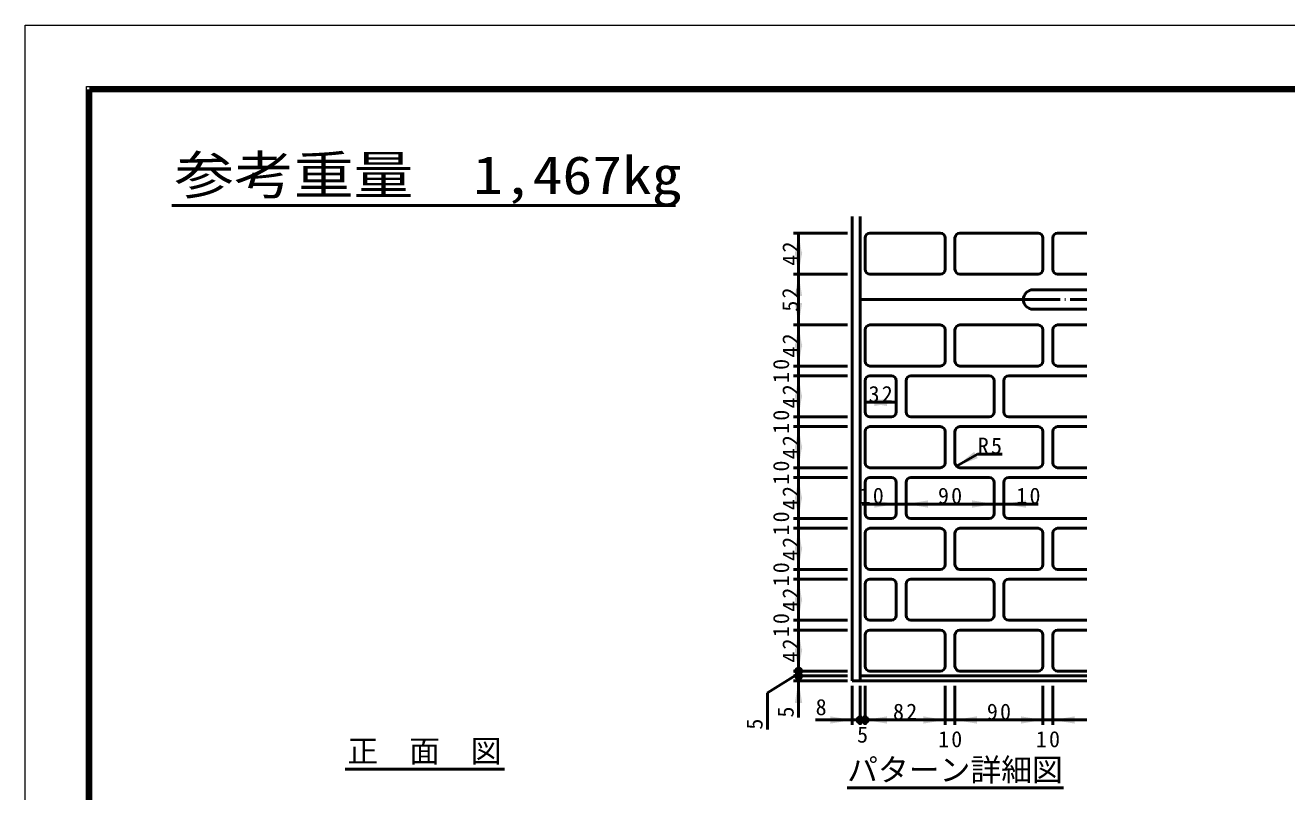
# Model space of a CAD drawing. Units: millimetres, scale not verified. Extents: x -2102 to 2102, y -1485 to 1485.
# Drawn here: x -2102 to -38, y 231 to 1485 of the extents above; entities that cross this region are included whole.
import ezdxf
from ezdxf.enums import TextEntityAlignment as Align

# ---------------------------------------------------------------- set-up
doc = ezdxf.new("R2010")
doc.units = ezdxf.units.MM
doc.header["$LTSCALE"] = 5
doc.linetypes.add('LONG_DASHED_DOTTED', pattern=[15.25, 12, -1.5, 0.25, -1.5])
for name, color, linetype, lineweight in [('0-0_V-nasSTD', 7, 'Continuous', 35), ('0-1_96', 7, 'Continuous', 50), ('0-2_0', 7, 'Continuous', 35)]:
    doc.layers.add(name, color=color, linetype=linetype, lineweight=lineweight)
doc.styles.add('ＭＳ ゴシック', font='')
doc.styles.get('ＭＳ ゴシック').set_extended_font_data('MS Gothic')

msp = doc.modelspace()

# ---------------------------------------------------------------- linework, layer by layer
at = {"layer": '0-0_V-nasSTD', "linetype": 'LONG_DASHED_DOTTED', "lineweight": 50}
msp.add_line((-469.166, 1036.127), (-365.166, 1036.127), dxfattribs=at)
at = {"layer": '0-0_V-nasSTD', "lineweight": 18}
for points in [[(-2102.5, -1485), (-2102.5, 1485), (2102.5, 1485), (2102.5, -1485)], [(-2002.5, -1385), (-2002.5, 1385), (2002.5, 1385), (2002.5, -1385)]]:
    msp.add_lwpolyline(points, close=True, dxfattribs=at)
at = {"layer": '0-0_V-nasSTD', "lineweight": 100}
msp.add_lwpolyline([(-1997.5, 1380), (-1997.5, -1380), (1997.5, -1380), (1997.5, 1380)], close=True, dxfattribs=at)
at = {"layer": '0-0_V-nasSTD', "lineweight": 50}
for centre in [(-837.166, 428.127), (-837.166, 420.127), (-736.366, 348.127), (-728.366, 348.127)]:
    msp.add_circle(centre, 5, dxfattribs=at)
at = {"layer": '0-0_V-nasSTD'}
for points in [[(-843.166, 1108.927), (-837.166, 1144.927), (-831.166, 1108.927)], [(-843.166, 1113.727), (-837.166, 1077.727), (-831.166, 1113.727)], [(-843.166, 1041.727), (-837.166, 1077.727), (-831.166, 1041.727)], [(-843.166, 1030.527), (-837.166, 994.527), (-831.166, 1030.527)], [(-843.166, 958.527), (-837.166, 994.527), (-831.166, 958.527)], [(-843.166, 963.327), (-837.166, 927.327), (-831.166, 963.327)], [(-843.166, 875.327), (-837.166, 911.327), (-831.166, 875.327)], [(-843.166, 880.127), (-837.166, 844.127), (-831.166, 880.127)], [(-728.366, 867.92), (-692.366, 861.92), (-692.366, 873.92)], [(-713.166, 861.92), (-713.166, 873.92), (-677.166, 867.92)], [(-843.166, 792.127), (-837.166, 828.127), (-831.166, 792.127)], [(-843.166, 796.927), (-837.166, 760.927), (-831.166, 796.927)], [(-577.98, 763.757), (-549.803, 786.953), (-543.803, 776.56)], [(-843.166, 708.927), (-837.166, 744.927), (-831.166, 708.927)], [(-843.166, 713.727), (-837.166, 677.727), (-831.166, 713.727)], [(-713.166, 695.52), (-713.166, 707.52), (-677.166, 701.52)], [(-661.166, 701.52), (-625.166, 695.52), (-625.166, 707.52)], [(-553.166, 695.52), (-553.166, 707.52), (-517.166, 701.52)], [(-501.166, 701.52), (-465.166, 695.52), (-465.166, 707.52)], [(-843.166, 625.727), (-837.166, 661.727), (-831.166, 625.727)], [(-843.166, 630.527), (-837.166, 594.527), (-831.166, 630.527)], [(-843.166, 542.527), (-837.166, 578.527), (-831.166, 542.527)], [(-843.166, 547.327), (-837.166, 511.327), (-831.166, 547.327)], [(-843.166, 459.327), (-837.166, 495.327), (-831.166, 459.327)], [(-843.166, 464.127), (-837.166, 428.127), (-831.166, 464.127)], [(-843.166, 376.127), (-837.166, 412.127), (-831.166, 376.127)], [(-785.166, 342.127), (-785.166, 354.127), (-749.166, 348.127)], [(-728.366, 348.127), (-692.366, 342.127), (-692.366, 354.127)], [(-633.166, 342.127), (-633.166, 354.127), (-597.166, 348.127)], [(-581.166, 348.127), (-545.166, 342.127), (-545.166, 354.127)], [(-473.166, 342.127), (-473.166, 354.127), (-437.166, 348.127)], [(-421.166, 348.127), (-385.166, 342.127), (-385.166, 354.127)]]:
    msp.add_solid(points, dxfattribs=at)
at = {"layer": '0-1_96'}
for p, q in [((-749.166, 412.127), (-749.166, 1172.127)), ((-736.366, 412.127), (-736.366, 1172.127)), ((-728.366, 1136.927), (-728.366, 1085.727)), ((-605.166, 1144.927), (-720.366, 1144.927)), ((-597.166, 1085.727), (-597.166, 1136.927)), ((-581.166, 1136.927), (-581.166, 1085.727)), ((-445.166, 1144.927), (-573.166, 1144.927)), ((-437.166, 1085.727), (-437.166, 1136.927)), ((-421.166, 1136.927), (-421.166, 1085.727)), ((-413.166, 1144.927), (-365.166, 1144.927)), ((-720.366, 1077.727), (-605.166, 1077.727)), ((-573.166, 1077.727), (-445.166, 1077.727)), ((-413.166, 1077.727), (-365.166, 1077.727)), ((-736.366, 1036.127), (-469.166, 1036.127)), ((-453.166, 1052.127), (-365.166, 1052.127)), ((-453.166, 1020.127), (-365.166, 1020.127)), ((-720.366, 994.527), (-605.166, 994.527)), ((-573.166, 994.527), (-445.166, 994.527)), ((-413.166, 994.527), (-365.166, 994.527)), ((-728.366, 935.327), (-728.366, 986.527)), ((-597.166, 986.527), (-597.166, 935.327)), ((-581.166, 935.327), (-581.166, 986.527)), ((-437.166, 986.527), (-437.166, 935.327)), ((-421.166, 935.327), (-421.166, 986.527)), ((-605.166, 927.327), (-720.366, 927.327)), ((-685.166, 911.327), (-720.366, 911.327)), ((-525.166, 911.327), (-653.166, 911.327)), ((-445.166, 927.327), (-573.166, 927.327)), ((-493.166, 911.327), (-365.166, 911.327)), ((-413.166, 927.327), (-365.166, 927.327)), ((-728.366, 903.327), (-728.366, 852.127)), ((-677.166, 852.127), (-677.166, 903.327)), ((-661.166, 903.327), (-661.166, 852.127)), ((-517.166, 852.127), (-517.166, 903.327)), ((-501.166, 903.327), (-501.166, 852.127)), ((-720.366, 844.127), (-685.166, 844.127)), ((-605.166, 828.127), (-720.366, 828.127)), ((-653.166, 844.127), (-525.166, 844.127)), ((-445.166, 828.127), (-573.166, 828.127)), ((-493.166, 844.127), (-365.166, 844.127)), ((-413.166, 828.127), (-365.166, 828.127)), ((-728.366, 820.127), (-728.366, 768.927)), ((-597.166, 768.927), (-597.166, 820.127)), ((-581.166, 820.127), (-581.166, 768.927)), ((-437.166, 768.927), (-437.166, 820.127)), ((-421.166, 820.127), (-421.166, 768.927)), ((-720.366, 760.927), (-605.166, 760.927)), ((-685.166, 744.927), (-720.366, 744.927)), ((-525.166, 744.927), (-653.166, 744.927)), ((-573.166, 760.927), (-445.166, 760.927)), ((-493.166, 744.927), (-365.166, 744.927)), ((-413.166, 760.927), (-365.166, 760.927)), ((-728.366, 736.927), (-728.366, 685.727)), ((-677.166, 685.727), (-677.166, 736.927)), ((-661.166, 736.927), (-661.166, 685.727)), ((-517.166, 685.727), (-517.166, 736.927)), ((-501.166, 736.927), (-501.166, 685.727)), ((-720.366, 677.727), (-685.166, 677.727)), ((-605.166, 661.727), (-720.366, 661.727)), ((-653.166, 677.727), (-525.166, 677.727)), ((-445.166, 661.727), (-573.166, 661.727)), ((-493.166, 677.727), (-365.166, 677.727)), ((-413.166, 661.727), (-365.166, 661.727)), ((-728.366, 653.727), (-728.366, 602.527)), ((-597.166, 602.527), (-597.166, 653.727)), ((-581.166, 653.727), (-581.166, 602.527)), ((-437.166, 602.527), (-437.166, 653.727)), ((-421.166, 653.727), (-421.166, 602.527)), ((-720.366, 594.527), (-605.166, 594.527)), ((-685.166, 578.527), (-720.366, 578.527)), ((-525.166, 578.527), (-653.166, 578.527)), ((-573.166, 594.527), (-445.166, 594.527)), ((-493.166, 578.527), (-365.166, 578.527)), ((-413.166, 594.527), (-365.166, 594.527)), ((-728.366, 570.527), (-728.366, 519.327)), ((-677.166, 519.327), (-677.166, 570.527)), ((-661.166, 570.527), (-661.166, 519.327)), ((-517.166, 519.327), (-517.166, 570.527)), ((-501.166, 570.527), (-501.166, 519.327)), ((-720.366, 511.327), (-685.166, 511.327)), ((-653.166, 511.327), (-525.166, 511.327)), ((-493.166, 511.327), (-365.166, 511.327)), ((-728.366, 487.327), (-728.366, 436.127)), ((-605.166, 495.327), (-720.366, 495.327)), ((-597.166, 436.127), (-597.166, 487.327)), ((-581.166, 487.327), (-581.166, 436.127)), ((-445.166, 495.327), (-573.166, 495.327)), ((-437.166, 436.127), (-437.166, 487.327)), ((-421.166, 487.327), (-421.166, 436.127)), ((-413.166, 495.327), (-365.166, 495.327)), ((-736.366, 420.127), (-365.166, 420.127)), ((-720.366, 428.127), (-605.166, 428.127)), ((-573.166, 428.127), (-445.166, 428.127)), ((-413.166, 428.127), (-365.166, 428.127)), ((-749.166, 412.127), (-365.166, 412.127))]:
    msp.add_line(p, q, dxfattribs=at)
for centre, radius, start, end in [((-720.366, 1136.927), 8, 90, 180), ((-605.166, 1136.927), 8, 0, 90), ((-573.166, 1136.927), 8, 90, 180), ((-445.166, 1136.927), 8, 0, 90), ((-413.166, 1136.927), 8, 90, 180), ((-720.366, 1085.727), 8, 180, 270), ((-605.166, 1085.727), 8, 270, 0), ((-573.166, 1085.727), 8, 180, 270), ((-445.166, 1085.727), 8, 270, 0), ((-413.166, 1085.727), 8, 180, 270), ((-453.166, 1036.127), 16, 90, 270), ((-720.366, 986.527), 8, 90, 180), ((-605.166, 986.527), 8, 0, 90), ((-573.166, 986.527), 8, 90, 180), ((-445.166, 986.527), 8, 0, 90), ((-413.166, 986.527), 8, 90, 180), ((-720.366, 935.327), 8, 180, 270), ((-605.166, 935.327), 8, 270, 0), ((-573.166, 935.327), 8, 180, 270), ((-445.166, 935.327), 8, 270, 0), ((-413.166, 935.327), 8, 180, 270), ((-720.366, 903.327), 8, 90, 180), ((-685.166, 903.327), 8, 0, 90), ((-653.166, 903.327), 8, 90, 180), ((-525.166, 903.327), 8, 0, 90), ((-493.166, 903.327), 8, 90, 180), ((-720.366, 852.127), 8, 180, 270), ((-685.166, 852.127), 8, 270, 0), ((-653.166, 852.127), 8, 180, 270), ((-525.166, 852.127), 8, 270, 0), ((-493.166, 852.127), 8, 180, 270), ((-720.366, 820.127), 8, 90, 180), ((-605.166, 820.127), 8, 0, 90), ((-573.166, 820.127), 8, 90, 180), ((-445.166, 820.127), 8, 0, 90), ((-413.166, 820.127), 8, 90, 180), ((-720.366, 768.927), 8, 180, 270), ((-605.166, 768.927), 8, 270, 0), ((-573.166, 768.927), 8, 180, 270), ((-445.166, 768.927), 8, 270, 0), ((-413.166, 768.927), 8, 180, 270), ((-720.366, 736.927), 8, 90, 180), ((-685.166, 736.927), 8, 0, 90), ((-653.166, 736.927), 8, 90, 180), ((-525.166, 736.927), 8, 0, 90), ((-493.166, 736.927), 8, 90, 180), ((-720.366, 685.727), 8, 180, 270), ((-685.166, 685.727), 8, 270, 0), ((-653.166, 685.727), 8, 180, 270), ((-525.166, 685.727), 8, 270, 0), ((-493.166, 685.727), 8, 180, 270), ((-720.366, 653.727), 8, 90, 180), ((-605.166, 653.727), 8, 0, 90), ((-573.166, 653.727), 8, 90, 180), ((-445.166, 653.727), 8, 0, 90), ((-413.166, 653.727), 8, 90, 180), ((-720.366, 602.527), 8, 180, 270), ((-605.166, 602.527), 8, 270, 0), ((-573.166, 602.527), 8, 180, 270), ((-445.166, 602.527), 8, 270, 0), ((-413.166, 602.527), 8, 180, 270), ((-720.366, 570.527), 8, 90, 180), ((-685.166, 570.527), 8, 0, 90), ((-653.166, 570.527), 8, 90, 180), ((-525.166, 570.527), 8, 0, 90), ((-493.166, 570.527), 8, 90, 180), ((-720.366, 519.327), 8, 180, 270), ((-685.166, 519.327), 8, 270, 0), ((-653.166, 519.327), 8, 180, 270), ((-525.166, 519.327), 8, 270, 0), ((-493.166, 519.327), 8, 180, 270), ((-720.366, 487.327), 8, 90, 180), ((-605.166, 487.327), 8, 0, 90), ((-573.166, 487.327), 8, 90, 180), ((-445.166, 487.327), 8, 0, 90), ((-413.166, 487.327), 8, 90, 180), ((-720.366, 436.127), 8, 180, 270), ((-605.166, 436.127), 8, 270, 0), ((-573.166, 436.127), 8, 180, 270), ((-445.166, 436.127), 8, 270, 0), ((-413.166, 436.127), 8, 180, 270)]:
    msp.add_arc(centre, radius, start, end, dxfattribs=at)
at = {"layer": '0-2_0', "lineweight": 50}
for p, q in [((-1862.5, 1190), (-1038.5, 1190)), ((-757.166, 1144.927), (-845.166, 1144.927)), ((-837.166, 1077.727), (-837.166, 1144.927)), ((-757.166, 1077.727), (-845.166, 1077.727)), ((-837.166, 994.527), (-837.166, 1077.727)), ((-757.166, 994.527), (-845.166, 994.527)), ((-837.166, 927.327), (-837.166, 994.527)), ((-757.166, 927.327), (-845.166, 927.327)), ((-757.166, 911.327), (-845.166, 911.327)), ((-837.166, 911.327), (-837.166, 927.327)), ((-837.166, 844.127), (-837.166, 911.327)), ((-728.366, 867.92), (-677.166, 867.92)), ((-757.166, 844.127), (-845.166, 844.127)), ((-757.166, 828.127), (-845.166, 828.127)), ((-544.182, 783.27), (-578.823, 763.27)), ((-504.182, 783.27), (-544.182, 783.27)), ((-757.166, 760.927), (-845.166, 760.927)), ((-757.166, 744.927), (-845.166, 744.927)), ((-733.166, 701.52), (-677.166, 701.52)), ((-677.166, 701.52), (-661.166, 701.52)), ((-661.166, 701.52), (-517.166, 701.52)), ((-517.166, 701.52), (-501.166, 701.52)), ((-445.166, 701.52), (-501.166, 701.52)), ((-757.166, 677.727), (-845.166, 677.727)), ((-757.166, 661.727), (-845.166, 661.727)), ((-757.166, 594.527), (-845.166, 594.527)), ((-757.166, 578.527), (-845.166, 578.527)), ((-837.166, 578.527), (-837.166, 594.527)), ((-837.166, 511.327), (-837.166, 578.527)), ((-757.166, 511.327), (-845.166, 511.327)), ((-837.166, 495.327), (-837.166, 511.327)), ((-757.166, 495.327), (-845.166, 495.327)), ((-837.166, 428.127), (-837.166, 495.327)), ((-888.043, 392.322), (-837.166, 424.127)), ((-757.166, 428.127), (-845.166, 428.127)), ((-757.166, 420.127), (-845.166, 420.127)), ((-837.166, 420.127), (-837.166, 428.127)), ((-837.166, 412.127), (-837.166, 420.127)), ((-888.043, 332.322), (-888.043, 392.322)), ((-757.166, 412.127), (-845.166, 412.127)), ((-837.166, 352.127), (-837.166, 412.127)), ((-749.166, 404.127), (-749.166, 340.127)), ((-736.366, 404.127), (-736.366, 340.127)), ((-728.366, 404.127), (-728.366, 340.127)), ((-597.166, 404.127), (-597.166, 340.127)), ((-581.166, 404.127), (-581.166, 340.127)), ((-581.166, 404.127), (-581.166, 340.127)), ((-437.166, 404.127), (-437.166, 340.127)), ((-421.166, 404.127), (-421.166, 340.127)), ((-809.166, 348.127), (-749.166, 348.127)), ((-749.166, 348.127), (-736.366, 348.127)), ((-736.366, 348.127), (-728.366, 348.127)), ((-728.366, 348.127), (-597.166, 348.127)), ((-597.166, 348.127), (-581.166, 348.127)), ((-581.166, 348.127), (-437.166, 348.127)), ((-437.166, 348.127), (-421.166, 348.127)), ((-421.166, 348.127), (-365.166, 348.127)), ((-1579.075, 267.702), (-1318.268, 267.702)), ((-757.536, 237.079), (-403.526, 237.079))]:
    msp.add_line(p, q, dxfattribs=at)
for points in [[(-837.166, 760.927), (-837.166, 828.127), (-837.166, 844.127)], [(-837.166, 677.727), (-837.166, 744.927), (-837.166, 760.927)], [(-837.166, 594.527), (-837.166, 661.727), (-837.166, 677.727)]]:
    msp.add_lwpolyline(points, dxfattribs=at)

# ---------------------------------------------------------------- texts
at = {"layer": '0-0_V-nasSTD', "style": 'ＭＳ ゴシック', "width": 1.15}
msp.add_text('参考重量\u30001,467kg', height=62.32, dxfattribs=at).set_placement((-1858.5, 1190), align=Align.BOTTOM_LEFT)
at = {"layer": '0-0_V-nasSTD', "style": 'ＭＳ ゴシック'}
for s, height, p in [('8', 26.39, (-809.166, 348.127)), ('5', 26.39, (-741.366, 303.127)), ('正\u3000面\u3000図', 36.95, (-1575.075, 267.702)), ('パターン詳細図', 36.95, (-757.536, 237.079))]:
    msp.add_text(s, height=height, dxfattribs=at).set_placement(p, align=Align.BOTTOM_LEFT)
for p in [(-837.166, 352.127), (-888.043, 332.322)]:
    msp.add_text('5', height=26.39, rotation=90, dxfattribs=at).set_placement(p, align=Align.BOTTOM_LEFT)
at = {"layer": '0-0_V-nasSTD', "char_height": 26.39, "attachment_point": 7, "rotation": 90, "style": 'ＭＳ ゴシック'}
for s, insert in [('\\T1.2;42', (-837.166, 1091.527)), ('\\T1.2;52', (-837.166, 1016.327)), ('\\T1.2;42', (-837.166, 941.127)), ('\\T1.2;10', (-852.166, 899.527)), ('\\T1.2;42', (-837.166, 857.927)), ('\\T1.2;10', (-852.166, 816.327)), ('\\T1.2;42', (-837.166, 774.727)), ('\\T1.2;10', (-852.166, 733.127)), ('\\T1.2;42', (-837.166, 691.527)), ('\\T1.2;10', (-852.166, 649.927)), ('\\T1.2;42', (-837.166, 608.327)), ('\\T1.2;10', (-852.166, 566.727)), ('\\T1.2;42', (-837.166, 525.127)), ('\\T1.2;10', (-852.166, 483.527)), ('\\T1.2;42', (-837.166, 441.927))]:
    msp.add_mtext(s, dxfattribs=dict(at, insert=insert))
at = {"layer": '0-0_V-nasSTD', "char_height": 26.39, "attachment_point": 7, "style": 'ＭＳ ゴシック'}
for s, insert in [('\\T1.2;32', (-722.566, 867.92)), ('\\T1.2;R5', (-543.782, 783.27)), ('\\T1.2;10', (-737.166, 701.52)), ('\\T1.2;90', (-608.966, 701.52)), ('\\T1.2;10', (-480.766, 701.52)), ('\\T1.2;82', (-682.566, 348.127)), ('\\T1.2;90', (-528.966, 348.127)), ('\\T1.2;10', (-608.821, 303.127)), ('\\T1.2;10', (-448.821, 303.127))]:
    msp.add_mtext(s, dxfattribs=dict(at, insert=insert))

doc.saveas('drawing.dxf')
